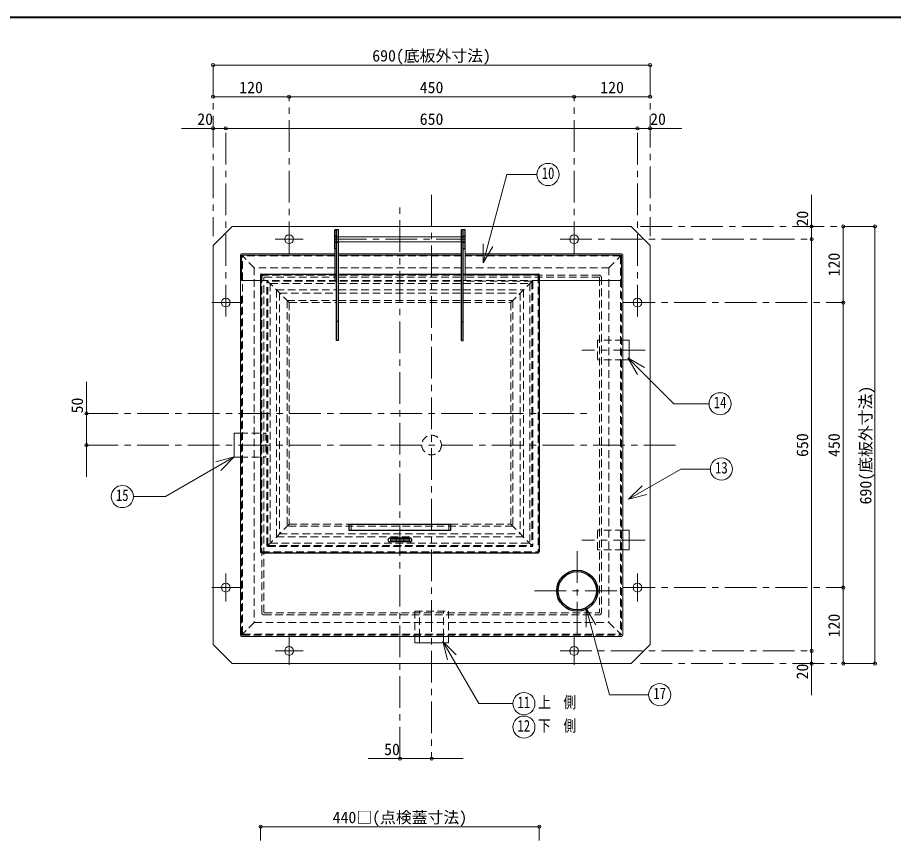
# Model space of a CAD drawing. Units: millimetres at full size, sheet at 1:10; some dimension numbers follow another scale. Extents: x -2123 to 1927, y -1358 to 1452.
# Drawn here: x -752 to 631, y 157 to 1452 of the extents above; entities that cross this region are included whole.
import ezdxf
from ezdxf.enums import TextEntityAlignment as Align

# ---------------------------------------------------------------- set-up
doc = ezdxf.new("R2010")
doc.units = ezdxf.units.MM
doc.header["$LTSCALE"] = 10
doc.header["$PDMODE"] = 32
doc.header["$PDSIZE"] = 5
doc.linetypes.add('CHAIN1', pattern=[8, 5, -1, 1, -1])
doc.linetypes.add('DASHED1', pattern=[1.8, 1.2, -0.6])
doc.layers.add('0-0', color=4, linetype='Continuous', lineweight=9)
doc.styles.add('ＭＳ ゴシック', font='')
doc.styles.get('ＭＳ ゴシック').set_extended_font_data('MS Gothic')

msp = doc.modelspace()

# ---------------------------------------------------------------- linework, layer by layer
at = {"layer": '0-0', "color": 1, "lineweight": 40}
msp.add_line((1927.2, 1451.91), (-2122.8, 1451.91), dxfattribs=at)
at = {"layer": '0-0', "linetype": 'CHAIN1'}
for p, q in [((-442.8, 1376.91), (-442.8, 1106.91)), ((247.2, 1376.91), (247.2, 1106.91)), ((-322.8, 1079.91), (-322.8, 1326.91)), ((127.2, 1079.91), (127.2, 1326.91)), ((-422.8, 979.91), (-422.8, 1276.91)), ((227.2, 979.91), (227.2, 1276.91)), ((-97.8, 1171.91), (-97.8, 281.91)), ((-147.8, 281.91), (-147.8, 1155.91)), ((602.2, 1121.91), (232.2, 1121.91)), ((-344.8, 1101.91), (-300.8, 1101.91)), ((-250.8, 1101.91), (-44.8, 1101.91)), ((105.2, 1101.91), (502.2, 1101.91)), ((-444.8, 1001.91), (-400.8, 1001.91)), ((205.2, 1001.91), (552.2, 1001.91)), ((239.2, 926.91), (139.2, 926.91)), ((-642.8, 826.91), (147.2, 826.91)), ((-642.8, 776.91), (297.2, 776.91)), ((239.2, 626.91), (139.2, 626.91)), ((132.2, 479.41), (132.2, 614.41)), ((-422.8, 529.91), (-422.8, 573.91)), ((227.2, 529.91), (227.2, 573.91)), ((-444.8, 551.91), (-400.8, 551.91)), ((64.7, 546.91), (199.7, 546.91)), ((205.2, 551.91), (552.2, 551.91)), ((-322.8, 429.91), (-322.8, 473.91)), ((127.2, 429.91), (127.2, 473.91)), ((-344.8, 451.91), (-300.8, 451.91)), ((105.2, 451.91), (502.2, 451.91)), ((602.2, 431.91), (232.2, 431.91)), ((-367.8, -7.59), (-367.8, 174.41)), ((72.2, -7.59), (72.2, 174.41))]:
    msp.add_line(p, q, dxfattribs=at)
at = {"layer": '0-0'}
for p, q in [((-442.8, 1376.91), (247.2, 1376.91)), ((-442.8, 1326.91), (-322.8, 1326.91)), ((-322.8, 1326.91), (127.2, 1326.91)), ((127.2, 1326.91), (247.2, 1326.91)), ((-492.8, 1276.91), (-422.8, 1276.91)), ((-422.8, 1276.91), (227.2, 1276.91)), ((297.2, 1276.91), (227.2, 1276.91)), ((502.2, 1171.91), (502.2, 1101.91)), ((-442.8, 1091.91), (-412.8, 1121.91)), ((217.2, 1121.91), (-412.8, 1121.91)), ((217.2, 1121.91), (247.2, 1091.91)), ((552.2, 1001.91), (552.2, 1121.91)), ((602.2, 431.91), (602.2, 1121.91)), ((502.2, 451.91), (502.2, 1101.91)), ((-442.8, 461.91), (-442.8, 1091.91)), ((247.2, 461.91), (247.2, 1091.91)), ((552.2, 551.91), (552.2, 1001.91)), ((-642.8, 876.91), (-642.8, 726.91)), ((552.2, 431.91), (552.2, 551.91)), ((-71.3, 474.91), (-71.3, 464.91)), ((-412.8, 431.91), (-442.8, 461.91)), ((-71.3, 464.91), (-78.8, 464.91)), ((247.2, 461.91), (217.2, 431.91)), ((502.2, 381.91), (502.2, 451.91)), ((-412.8, 431.91), (217.2, 431.91)), ((-47.8, 281.91), (-197.8, 281.91)), ((-367.8, 174.41), (72.2, 174.41))]:
    msp.add_line(p, q, dxfattribs=at)
at = {"layer": '0-0', "color": 7, "lineweight": 18}
for p, q in [((-16.31, 1064.44), (21.11, 1204.1)), ((68.57, 1204.1), (21.11, 1204.1)), ((-50.8, 1105.91), (-244.8, 1105.91)), ((-50.8, 1097.91), (-244.8, 1097.91)), ((-16.31, 1064.44), (-16.31, 1094.44)), ((-250.8, 1078.91), (-397.8, 1078.91)), ((-250.8, 1086.91), (-250.8, 1046.91)), ((-50.8, 1078.91), (-244.8, 1078.91)), ((-44.8, 1086.91), (-44.8, 1046.91)), ((202.2, 1078.91), (-44.8, 1078.91)), ((-16.31, 1064.44), (-1.31, 1090.42)), ((-399.8, 476.91), (-399.8, 1076.91)), ((-397.8, 1076.91), (-397.8, 1036.91)), ((-250.8, 1076.91), (-397.8, 1076.91)), ((-50.8, 1076.91), (-244.8, 1076.91)), ((202.2, 1076.91), (-44.8, 1076.91)), ((202.2, 1076.91), (202.2, 1036.91)), ((204.2, 1076.91), (204.2, 476.91)), ((-367.8, 1036.91), (-397.8, 1036.91)), ((72.2, 1036.91), (202.2, 1036.91)), ((214.2, 942.41), (204.2, 942.41)), ((214.2, 942.41), (214.2, 911.41)), ((212.17, 914.4), (238.15, 899.4)), ((212.17, 914.4), (284.49, 842.08)), ((212.17, 914.4), (227.17, 888.42)), ((204.2, 911.41), (214.2, 911.41)), ((284.49, 842.08), (340.25, 842.08)), ((-409.8, 757.91), (-409.8, 795.91)), ((-399.8, 795.91), (-409.8, 795.91)), ((-409.59, 758.21), (-517.95, 695.64)), ((-409.59, 758.21), (-438.57, 750.44)), ((-409.59, 758.21), (-430.8, 736.99)), ((-399.8, 757.91), (-409.8, 757.91)), ((213.26, 691.34), (295.89, 739.05)), ((342.33, 739.05), (295.89, 739.05)), ((213.26, 691.34), (234.47, 712.55)), ((-568.78, 695.64), (-517.95, 695.64)), ((213.26, 691.34), (242.24, 699.1)), ((204.2, 642.41), (214.2, 642.41)), ((214.2, 611.41), (214.2, 642.41)), ((214.2, 611.41), (204.2, 611.41)), ((146.43, 519.2), (146.43, 489.2)), ((146.43, 519.2), (161.43, 493.22)), ((-397.8, 474.91), (202.2, 474.91)), ((-116.8, 474.91), (-116.8, 464.91)), ((-78.8, 474.91), (-78.8, 464.91)), ((-116.8, 464.91), (-78.8, 464.91)), ((-80.24, 466.93), (-72.48, 437.95)), ((-80.24, 466.93), (-59.03, 445.72)), ((-80.24, 466.93), (-23.5, 368.65)), ((-23.5, 368.65), (30.4, 368.65))]:
    msp.add_line(p, q, dxfattribs=at)
at = {"layer": '0-0', "color": 5, "lineweight": 25}
for p, q in [((-250.8, 1086.91), (-250.8, 1116.91)), ((-247.8, 941.91), (-247.8, 1116.91)), ((-44.8, 1116.91), (-50.8, 1116.91)), ((-50.8, 941.91), (-50.8, 1116.91)), ((-47.8, 941.91), (-47.8, 1116.91)), ((-44.8, 1086.91), (-44.8, 1116.91)), ((-247.8, 1086.91), (-250.8, 1086.91)), ((-44.8, 1086.91), (-47.8, 1086.91)), ((-367.8, 1045.41), (-367.8, 608.41)), ((-366.3, 1046.91), (-247.8, 1046.91)), ((-244.8, 1046.91), (-50.8, 1046.91)), ((-47.8, 1046.91), (70.7, 1046.91)), ((72.2, 1045.41), (72.2, 608.41)), ((-244.8, 971.91), (-247.8, 971.91)), ((-50.8, 971.91), (-47.8, 971.91)), ((-244.8, 941.91), (-247.8, 941.91)), ((-50.8, 941.91), (-47.8, 941.91)), ((-227.8, 641.91), (-227.8, 651.91)), ((-227.8, 651.91), (-67.8, 651.91)), ((-67.8, 651.91), (-67.8, 641.91)), ((-67.8, 641.91), (-227.8, 641.91)), ((-131.8, 629.91), (-163.8, 629.91)), ((-131.8, 623.91), (-163.8, 623.91)), ((-132.8, 628.41), (-162.8, 628.41)), ((-162.8, 628.41), (-162.8, 625.41)), ((-366.3, 606.91), (70.7, 606.91))]:
    msp.add_line(p, q, dxfattribs=at)
at = {"layer": '0-0', "color": 7, "linetype": 'DASHED1', "lineweight": 18}
for p, q in [((-244.8, 1106.91), (-250.8, 1106.91)), ((-44.8, 1106.91), (-50.8, 1106.91)), ((-244.8, 1096.91), (-250.8, 1096.91)), ((-44.8, 1096.91), (-50.8, 1096.91)), ((-366.3, 1044.66), (-366.3, 609.16)), ((-365.55, 1045.41), (-247.8, 1045.41)), ((-244.8, 1045.41), (-50.8, 1045.41)), ((-47.8, 1045.41), (69.95, 1045.41)), ((70.7, 1044.66), (70.7, 609.16)), ((-224.8, 651.91), (-224.8, 641.91)), ((-70.8, 651.91), (-70.8, 641.91)), ((-153.8, 628.41), (-153.8, 625.41)), ((-141.8, 628.41), (-141.8, 625.41)), ((-365.55, 608.41), (69.95, 608.41))]:
    msp.add_line(p, q, dxfattribs=at)
at = {"layer": '0-0', "linetype": 'DASHED1'}
for p, q in [((-244.8, 1105.91), (-250.8, 1105.91)), ((-244.8, 1097.91), (-250.8, 1097.91)), ((-50.8, 1105.91), (-44.8, 1105.91)), ((-50.8, 1097.91), (-44.8, 1097.91)), ((-250.8, 1088.91), (-250.8, 1086.91)), ((-44.8, 1088.91), (-44.8, 1086.91)), ((-377.8, 1056.91), (-397.36, 1076.47)), ((-396.3, 479.16), (-396.3, 1074.66)), ((-250.8, 1075.41), (-395.55, 1075.41)), ((-50.8, 1075.41), (-244.8, 1075.41)), ((199.95, 1075.41), (-44.8, 1075.41)), ((182.2, 1056.91), (201.76, 1076.47)), ((200.7, 1074.66), (200.7, 479.16)), ((-377.8, 1056.91), (-377.8, 496.91)), ((-250.8, 1056.91), (-377.8, 1056.91)), ((-50.8, 1056.91), (-244.8, 1056.91)), ((182.2, 1056.91), (-44.8, 1056.91)), ((182.2, 1056.91), (182.2, 496.91)), ((-365.8, 511.91), (-365.8, 1041.91)), ((-247.8, 1044.91), (-362.8, 1044.91)), ((-362.8, 513.41), (-362.8, 1040.41)), ((-361.3, 1041.91), (-247.8, 1041.91)), ((-250.8, 1036.91), (-250.8, 1046.91)), ((-50.8, 1044.91), (-244.8, 1044.91)), ((-244.8, 1041.91), (-50.8, 1041.91)), ((167.2, 1044.91), (-47.8, 1044.91)), ((167.2, 1041.91), (-47.8, 1041.91)), ((-44.8, 1036.91), (-44.8, 1046.91)), ((167.2, 1040.41), (167.2, 513.41)), ((170.2, 1041.91), (170.2, 511.91)), ((-247.8, 1036.91), (-367.8, 1036.91)), ((-357.8, 618.41), (-357.8, 1035.41)), ((-323.3, 1002.41), (-357.36, 1036.47)), ((-356.3, 618.41), (-356.3, 1034.66)), ((-247.8, 1035.41), (-355.55, 1035.41)), ((-352.8, 1031.91), (-247.8, 1031.91)), ((-352.8, 1031.91), (-352.8, 621.91)), ((-50.8, 1036.91), (-244.8, 1036.91)), ((-50.8, 1035.41), (-244.8, 1035.41)), ((-244.8, 1031.91), (-50.8, 1031.91)), ((72.2, 1036.91), (-47.8, 1036.91)), ((59.95, 1035.41), (-47.8, 1035.41)), ((-47.8, 1031.91), (57.2, 1031.91)), ((27.2, 1001.91), (61.76, 1036.47)), ((57.2, 1031.91), (57.2, 621.91)), ((60.7, 1034.66), (60.7, 619.16)), ((62.2, 1035.41), (62.2, 618.41)), ((202.2, 1036.91), (202.2, 477.91)), ((-397.8, 477.91), (-397.8, 1016.91)), ((-342.8, 1021.91), (-247.8, 1021.91)), ((-342.8, 1021.91), (-342.8, 631.91)), ((-337.8, 1016.91), (-247.8, 1016.91)), ((-337.8, 1016.91), (-337.8, 636.91)), ((-244.8, 1021.91), (-50.8, 1021.91)), ((-244.8, 1016.91), (-50.8, 1016.91)), ((-47.8, 1021.91), (47.2, 1021.91)), ((-47.8, 1016.91), (42.2, 1016.91)), ((42.2, 1016.91), (42.2, 636.91)), ((47.2, 1021.91), (47.2, 631.91)), ((-325.8, 1004.91), (-247.8, 1004.91)), ((-325.8, 1004.91), (-325.8, 648.91)), ((-322.8, 1001.91), (-247.8, 1001.91)), ((-322.8, 1001.91), (-322.8, 651.91)), ((-244.8, 1004.91), (-50.8, 1004.91)), ((-244.8, 1001.91), (-50.8, 1001.91)), ((-47.8, 1004.91), (30.2, 1004.91)), ((-47.8, 1001.91), (27.2, 1001.91)), ((27.2, 1001.91), (27.2, 651.91)), ((164.2, 942.41), (164.2, 911.41)), ((204.2, 942.41), (164.2, 942.41)), ((204.2, 911.41), (164.2, 911.41)), ((-399.8, 795.91), (-359.8, 795.91)), ((-359.8, 795.91), (-359.8, 757.91)), ((-399.8, 757.91), (-359.8, 757.91)), ((-322.8, 651.91), (-357.36, 617.35)), ((-322.8, 651.91), (-227.8, 651.91)), ((-67.8, 651.91), (27.2, 651.91)), ((27.2, 651.91), (61.76, 617.35)), ((-337.8, 636.91), (42.2, 636.91)), ((164.2, 611.41), (164.2, 642.41)), ((204.2, 642.41), (164.2, 642.41)), ((-342.8, 631.91), (47.2, 631.91)), ((-356.3, 616.91), (60.7, 616.91)), ((-355.55, 618.41), (59.95, 618.41)), ((-352.8, 621.91), (57.2, 621.91)), ((204.2, 611.41), (164.2, 611.41)), ((-361.3, 511.91), (165.7, 511.91)), ((-124.3, 514.91), (-124.3, 474.91)), ((-116.8, 474.91), (-116.8, 514.91)), ((-78.8, 474.91), (-78.8, 514.91)), ((-362.8, 508.91), (167.2, 508.91)), ((-377.8, 496.91), (-397.36, 477.35)), ((-377.8, 496.91), (182.2, 496.91)), ((182.2, 496.91), (201.76, 477.35)), ((-396.8, 476.91), (201.2, 476.91)), ((-395.55, 478.41), (199.95, 478.41))]:
    msp.add_line(p, q, dxfattribs=at)
at = {"layer": '0-0', "color": 5, "lineweight": 25}
for points in [[(-244.8, 941.91), (-244.8, 1116.91), (-250.8, 1116.91)], [(-132.8, 628.41), (-132.8, 625.41), (-162.8, 625.41)]]:
    msp.add_lwpolyline(points, dxfattribs=at)
at = {"layer": '0-0', "linetype": 'DASHED1'}
for points in [[(30.2, 1004.91), (30.2, 648.91), (-325.8, 648.91)], [(-124.3, 514.91), (-71.3, 514.91), (-71.3, 474.91)]]:
    msp.add_lwpolyline(points, dxfattribs=at)
at = {"layer": '0-0', "color": 7, "lineweight": 18}
msp.add_lwpolyline([(146.43, 519.2), (182.99, 382.74), (244.83, 382.74)], dxfattribs=at)
at = {"layer": '0-0'}
msp.add_lwpolyline([(-124.3, 474.91), (-124.3, 464.91), (-116.8, 464.91)], dxfattribs=at)
at = {"layer": '0-0', "color": 7, "lineweight": 18}
for centre in [(86.07, 1204.1), (357.75, 842.08), (359.83, 739.05), (-586.28, 695.64), (262.33, 382.74), (47.9, 368.65), (47.9, 331.65)]:
    msp.add_circle(centre, 17.5, dxfattribs=at)
at = {"layer": '0-0'}
for centre in [(-322.8, 1101.91), (127.2, 1101.91), (-422.8, 1001.91), (227.2, 1001.91), (-422.8, 551.91), (227.2, 551.91), (-322.8, 451.91), (127.2, 451.91)]:
    msp.add_circle(centre, 7, dxfattribs=at)
at = {"layer": '0-0', "linetype": 'DASHED1'}
msp.add_circle((-97.8, 776.91), 15.5, dxfattribs=at)
at = {"layer": '0-0', "color": 5, "lineweight": 25}
for radius in [32.5, 30.25]:
    msp.add_circle((132.2, 546.91), radius, dxfattribs=at)
at = {"layer": '0-0', "color": 7, "lineweight": 18}
for centre, start, end in [((-397.8, 1076.91), 90, 180), ((202.2, 1076.91), 0, 90), ((-397.8, 476.91), 180, 270), ((202.2, 476.91), 270, 0)]:
    msp.add_arc(centre, 2, start, end, dxfattribs=at)
at = {"layer": '0-0', "linetype": 'DASHED1'}
for centre, radius, start, end in [((-396.3, 1075.41), 1.5, 90, 180), ((-396.8, 1075.91), 1, 90, 180), ((-395.55, 1074.66), 0.75, 90, 180), ((199.95, 1074.66), 0.75, 0, 90), ((200.7, 1075.41), 1.5, 0, 90), ((201.2, 1075.91), 1, 0, 90), ((-362.8, 1041.91), 3, 90, 180), ((-361.3, 1040.41), 1.5, 90, 180), ((165.7, 1040.41), 1.5, 0, 90), ((167.2, 1041.91), 3, 0, 90), ((-356.3, 1035.41), 1.5, 90, 180), ((-355.55, 1034.66), 0.75, 90, 180), ((59.95, 1034.66), 0.75, 0, 90), ((60.7, 1035.41), 1.5, 0, 90), ((-356.3, 618.41), 1.5, 180, 270), ((-355.55, 619.16), 0.75, 180, 270), ((59.95, 619.16), 0.75, 270, 0), ((60.7, 618.41), 1.5, 270, 0), ((-362.8, 511.91), 3, 180, 270), ((-361.3, 513.41), 1.5, 180, 270), ((165.7, 513.41), 1.5, 270, 0), ((167.2, 511.91), 3, 270, 0), ((-396.3, 478.41), 1.5, 180, 270), ((-396.8, 477.91), 1, 180, 270), ((-395.55, 479.16), 0.75, 180, 270), ((199.95, 479.16), 0.75, 270, 0), ((200.7, 478.41), 1.5, 270, 0), ((201.2, 477.91), 1, 270, 0)]:
    msp.add_arc(centre, radius, start, end, dxfattribs=at)
at = {"layer": '0-0', "color": 5, "lineweight": 25}
for centre, radius, start, end in [((-366.3, 1045.41), 1.5, 90, 180), ((70.7, 1045.41), 1.5, 0, 90), ((-163.8, 626.91), 3, 90, 270), ((-131.8, 626.91), 3, 270, 90), ((-366.3, 608.41), 1.5, 180, 270), ((70.7, 608.41), 1.5, 270, 0)]:
    msp.add_arc(centre, radius, start, end, dxfattribs=at)
at = {"layer": '0-0', "color": 7, "linetype": 'DASHED1', "lineweight": 18}
for centre, start, end in [((-365.55, 1044.66), 90, 180), ((69.95, 1044.66), 0, 90), ((-365.55, 609.16), 180, 270), ((69.95, 609.16), 270, 0)]:
    msp.add_arc(centre, 0.75, start, end, dxfattribs=at)
at = {"layer": '0-0', "color": 1}
for p in [(-442.8, 1376.91), (247.2, 1376.91), (-442.8, 1326.91), (-322.8, 1326.91), (127.2, 1326.91), (247.2, 1326.91), (-442.8, 1276.91), (-422.8, 1276.91), (227.2, 1276.91), (247.2, 1276.91), (502.2, 1121.91), (552.2, 1121.91), (602.2, 1121.91), (502.2, 1101.91), (552.2, 1001.91), (-642.8, 826.91), (-642.8, 776.91), (552.2, 551.91), (502.2, 451.91), (502.2, 431.91), (552.2, 431.91), (602.2, 431.91), (-147.8, 281.91), (-97.8, 281.91), (-367.8, 174.41), (72.2, 174.41)]:
    msp.add_point(p, dxfattribs=at)

# ---------------------------------------------------------------- texts
at = {"layer": '0-0', "color": 7, "style": 'ＭＳ ゴシック'}
for s, p in [('690(底板外寸法)', (-191.55, 1376.91)), ('120', (-401.55, 1326.91)), ('450', (-116.55, 1326.91)), ('120', (168.45, 1326.91)), ('20', (-467.8, 1276.91)), ('650', (-116.55, 1276.91)), ('20', (247.2, 1276.91)), ('50', (-172.8, 281.91)), ('440□(点検蓋寸法)', (-254.05, 174.41))]:
    msp.add_text(s, height=18.33, dxfattribs=at).set_placement(p, align=Align.BOTTOM_LEFT)
at = {"layer": '0-0', "color": 7, "style": 'ＭＳ ゴシック', "width": 0.8}
for s, p in [('10', (76.07, 1191.6)), ('14', (347.75, 829.58)), ('13', (349.83, 726.55)), ('15', (-596.28, 683.14)), ('17', (252.33, 370.24)), ('11', (37.9, 356.15)), ('上\u3000側', (70.4, 356.15)), ('12', (37.9, 319.15)), ('下\u3000側', (70.4, 319.15))]:
    msp.add_text(s, height=18.33, dxfattribs=at).set_placement(p, align=Align.BOTTOM_LEFT)
at = {"layer": '0-0', "color": 7, "style": 'ＭＳ ゴシック'}
for s, p in [('20', (502.2, 1121.91)), ('120', (552.2, 1043.16)), ('690(底板外寸法)', (602.2, 683.16)), ('50', (-642.8, 826.91)), ('650', (502.2, 758.16)), ('450', (552.2, 758.16)), ('120', (552.2, 473.16)), ('20', (502.2, 406.91))]:
    msp.add_text(s, height=18.33, rotation=90, dxfattribs=at).set_placement(p, align=Align.BOTTOM_LEFT)

doc.saveas('drawing.dxf')
